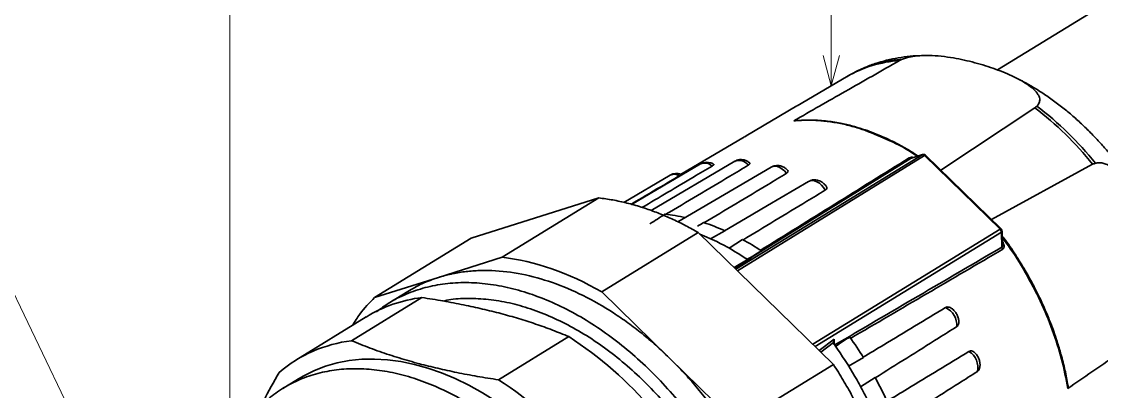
# Model space of a CAD drawing. Header units: millimetres. Extents: x 7 to 587, y 2 to 418.
# Drawn here: x 353 to 422, y 307.1 to 330.8 of the extents above; entities that cross this region are included whole.
import ezdxf

# ---------------------------------------------------------------- set-up
doc = ezdxf.new("R2010")
doc.units = ezdxf.units.MM
doc.layers.add('GR01_01', color=7, linetype='Continuous')

# ---------------------------------------------------------------- blocks, each defined once
blk = doc.blocks.new('BLKF044')
at = {"layer": 'GR01_01', "color": 3, "linetype": 'Continuous', "lineweight": 35}
for p, q in [((373.19, 308.926), (373.962, 309.072)), ((373.962, 309.072), (374.757, 309.154)), ((374.757, 309.154), (375.574, 309.171)), ((375.574, 309.171), (376.409, 309.122)), ((376.409, 309.122), (377.258, 309.009)), ((371.051, 308.105), (371.732, 308.441)), ((371.732, 308.441), (372.446, 308.715)), ((372.446, 308.715), (373.19, 308.926)), ((377.258, 309.009), (378.119, 308.831)), ((378.119, 308.831), (378.987, 308.589)), ((378.987, 308.589), (379.86, 308.285)), ((370.724, 307.914), (371.051, 308.105)), ((379.86, 308.285), (380.734, 307.919)), ((380.734, 307.919), (381.605, 307.492)), ((381.605, 307.492), (382.471, 307.008)), ((382.471, 307.008), (383.327, 306.466)), ((383.327, 306.466), (384.17, 305.87)), ((384.17, 305.87), (384.997, 305.222)), ((384.997, 305.222), (385.805, 304.525)), ((385.805, 304.525), (386.591, 303.781)), ((386.591, 303.781), (387.351, 302.993)), ((387.351, 302.993), (388.082, 302.164)), ((388.082, 302.164), (388.782, 301.297)), ((388.782, 301.297), (389.447, 300.397)), ((389.447, 300.397), (390.076, 299.466)), ((390.076, 299.466), (390.665, 298.508)), ((390.665, 298.508), (391.213, 297.528)), ((391.213, 297.528), (391.717, 296.528)), ((391.717, 296.528), (392.175, 295.513)), ((392.175, 295.513), (392.585, 294.486)), ((392.585, 294.486), (392.946, 293.453)), ((392.946, 293.453), (393.257, 292.416)), ((393.257, 292.416), (393.516, 291.381)), ((393.516, 291.381), (393.721, 290.35)), ((393.721, 290.35), (393.873, 289.329)), ((393.873, 289.329), (393.971, 288.321)), ((393.971, 288.321), (394.013, 287.33)), ((394.013, 287.33), (394.001, 286.36)), ((394.001, 286.36), (393.935, 285.415)), ((393.935, 285.415), (393.813, 284.498)), ((393.813, 284.498), (393.638, 283.614)), ((393.638, 283.614), (393.409, 282.766)), ((393.409, 282.766), (393.127, 281.956)), ((393.127, 281.956), (392.794, 281.189)), ((392.794, 281.189), (392.411, 280.468)), ((392.411, 280.468), (391.98, 279.794)), ((391.98, 279.794), (391.502, 279.171)), ((391.502, 279.171), (390.978, 278.602)), ((390.412, 278.088), (389.805, 277.631)), ((390.978, 278.602), (390.412, 278.088)), ((389.805, 277.631), (389.487, 277.425))]:
    blk.add_line(p, q, dxfattribs=at)
blk = doc.blocks.new('BLKF054')
at = {"layer": 'GR01_01', "color": 3, "linetype": 'Continuous', "lineweight": 35}
for p, q in [((403.398, 320.571), (403.29, 320.526)), ((403.538, 320.588), (403.398, 320.571)), ((403.688, 320.567), (403.538, 320.588)), ((403.843, 320.509), (403.688, 320.567)), ((403.995, 320.415), (403.843, 320.509)), ((404.138, 320.291), (403.995, 320.415)), ((404.265, 320.142), (404.138, 320.291)), ((404.371, 319.973), (404.265, 320.142))]:
    blk.add_line(p, q, dxfattribs=at)
blk = doc.blocks.new('BLKF056')
at = {"layer": 'GR01_01', "color": 3, "linetype": 'Continuous', "lineweight": 35}
for p, q in [((401.03, 321.489), (400.914, 321.441)), ((401.171, 321.504), (401.03, 321.489)), ((401.322, 321.48), (401.171, 321.504)), ((401.476, 321.42), (401.322, 321.48)), ((401.628, 321.324), (401.476, 321.42)), ((401.77, 321.198), (401.628, 321.324)), ((401.896, 321.047), (401.77, 321.198))]:
    blk.add_line(p, q, dxfattribs=at)
blk = doc.blocks.new('BLKF057')
at = {"layer": 'GR01_01', "color": 3, "linetype": 'Continuous', "lineweight": 35}
for p, q in [((415.559, 317.486), (415.535, 317.473)), ((415.578, 317.494), (415.559, 317.486)), ((415.593, 317.495), (415.578, 317.494)), ((415.604, 317.491), (415.593, 317.495)), ((415.604, 317.491), (415.604, 317.491))]:
    blk.add_line(p, q, dxfattribs=at)
blk = doc.blocks.new('BLKF058')
at = {"layer": 'GR01_01', "color": 3, "linetype": 'Continuous', "lineweight": 35}
for p, q in [((410.741, 322.191), (410.718, 322.179)), ((410.761, 322.199), (410.741, 322.191)), ((410.776, 322.2), (410.761, 322.199)), ((410.786, 322.197), (410.776, 322.2)), ((410.787, 322.196), (410.786, 322.197))]:
    blk.add_line(p, q, dxfattribs=at)
blk = doc.blocks.new('FXTIP_ARROW_S')
at = {"color": 0, "linetype": 'Continuous', "lineweight": -2}
for q in [(-1, 0), (-0.966, 0.259), (-0.966, -0.259)]:
    blk.add_line((0, 0), q, dxfattribs=at)

msp = doc.modelspace()

# ---------------------------------------------------------------- linework, layer by layer
at = {"layer": 'GR01_01', "color": 4, "linetype": 'Continuous', "lineweight": 13}
for p, q in [((366.34, 286.49), (366.34, 348.262)), ((404.752, 326.648), (404.752, 348.262)), ((366.334, 284.641), (350.666, 317.24))]:
    msp.add_line(p, q, dxfattribs=at)
at = {"layer": 'GR01_01', "color": 3, "linetype": 'Continuous', "lineweight": 35}
for p, q in [((441.943, 344.006), (415.382, 327.66)), ((410.854, 328.582), (410.79, 328.584)), ((405.737, 327.228), (402.582, 325.37)), ((406.473, 327.619), (406.377, 327.573)), ((406.428, 327.593), (406.379, 327.571)), ((402.561, 325.356), (399.311, 323.442)), ((417.752, 325.241), (411.752, 321.253)), ((399.219, 323.388), (395.131, 320.98)), ((399.311, 323.442), (399.224, 323.38)), ((398.661, 314.909), (410.563, 322.233)), ((398.755, 314.817), (410.718, 322.179)), ((409.851, 322.008), (410.563, 322.233)), ((410.589, 322.244), (409.88, 322.02)), ((410.563, 322.233), (410.588, 322.24)), ((410.718, 322.179), (415.535, 317.473)), ((410.786, 322.195), (410.746, 322.227)), ((415.604, 317.491), (410.787, 322.196)), ((396.41, 321.645), (392.001, 319.048)), ((398.591, 321.819), (393.239, 318.668)), ((399.47, 315.553), (409.851, 322.008)), ((414.982, 318.099), (421.454, 321.624)), ((394.456, 320.925), (391.511, 319.191)), ((400.914, 321.441), (394.959, 317.935)), ((403.29, 320.526), (400.673, 318.985)), ((381.747, 316.899), (389.904, 319.474)), ((389.904, 319.474), (383.736, 315.678)), ((399.266, 318.156), (400.671, 318.983)), ((397.924, 317.366), (399.266, 318.156)), ((397.947, 317.378), (397.049, 316.85)), ((415.535, 317.473), (403.572, 310.112)), ((415.702, 316.48), (415.664, 317.357)), ((381.747, 316.899), (375.579, 313.104)), ((390.088, 313.462), (396.256, 317.258)), ((396.256, 317.258), (404.889, 308.825)), ((396.366, 317.151), (397.433, 316.681)), ((398.226, 316.256), (399.087, 316.813)), ((415.62, 317.294), (403.718, 309.97)), ((415.661, 316.334), (415.62, 317.294)), ((379.657, 314.391), (383.736, 315.678)), ((399.445, 315.553), (398.543, 315.024)), ((399.668, 315.587), (398.605, 314.964)), ((375.579, 313.104), (379.657, 314.391)), ((377.703, 313.5), (376.442, 312.724)), ((390.088, 313.462), (394.405, 309.246)), ((378.596, 313.105), (374.109, 310.344)), ((375.035, 311.859), (370.548, 309.097)), ((387.98, 310.603), (383.492, 307.841)), ((403.979, 309.715), (404.932, 310.445)), ((404.085, 309.611), (404.895, 310.231)), ((404.932, 310.445), (404.947, 310.094)), ((394.405, 309.246), (398.721, 305.03)), ((406.815, 309.265), (405.86, 308.715)), ((404.889, 308.825), (398.721, 305.03)), ((370.724, 307.914), (369.717, 307.295)), ((406.627, 307.385), (407.555, 307.994))]:
    msp.add_line(p, q, dxfattribs=at)
for centre, radius, start, end in [((409.612, 320.562), 7.71, 93.73893, 120.17234), ((409.795, 320.577), 7.786, 93.64096, 115.25406), ((404.805, 308.282), 21.336, 38.70792, 52.64088), ((404.978, 308.388), 21.317, 38.62208, 52.72672), ((410.594, 322.072), 0.164, 40.59942, 100.93531), ((396.683, 321.056), 0.649, 44.85856, 114.83965), ((398.859, 321.131), 0.739, 36.25595, 111.27785), ((409.816, 322.147), 0.143, 234.99661, 284.25203), ((394.721, 320.413), 0.576, 55.50422, 117.35493), ((415.342, 317.273), 0.278, 4.19571, 46.01957), ((379.729, 304.157), 9.019, 97.21418, 121.36369), ((411.505, 311.325), 1.268, 356.25858, 64.128), ((374.887, 290.292), 24.165, 40.29103, 57.19293), ((375.2, 301.535), 8.876, 97.05937, 130.15157), ((412.898, 308.633), 1.219, 347.61157, 57.43842), ((370.4, 287.531), 24.165, 40.29103, 57.19293)]:
    msp.add_arc(centre, radius, start, end, dxfattribs=at)
for points, knots in [([(410.391, 328.569), (410.258, 328.565), (409.867, 328.554), (409.226, 328.473), (408.472, 328.331), (407.736, 328.128), (407.094, 327.903), (406.708, 327.723), (406.553, 327.65)], [0, 0, 0, 0, 0.099377, 0.292607, 0.485229, 0.677475, 0.869657, 1, 1, 1, 1]), ([(409.3, 328.347), (409.34, 328.364), (409.422, 328.396), (409.557, 328.438), (409.701, 328.476), (409.856, 328.508), (410.089, 328.545), (410.414, 328.577), (410.939, 328.592), (411.608, 328.559), (412.603, 328.434), (413.799, 328.176), (415.104, 327.781), (416.299, 327.304), (417.155, 326.845), (417.691, 326.436), (417.944, 326.148), (418.057, 325.91), (418.084, 325.739), (418.058, 325.592), (417.998, 325.466), (417.925, 325.389), (417.888, 325.351)], [0, 0, 0, 0, 0.012007, 0.024188, 0.036648, 0.049484, 0.062783, 0.093218, 0.125989, 0.185588, 0.251514, 0.371803, 0.499843, 0.628293, 0.74895, 0.814681, 0.874128, 0.90692, 0.937319, 0.959157, 0.979902, 1, 1, 1, 1]), ([(402.353, 324.402), (403.452, 325.03), (405.701, 326.316), (407.956, 327.6), (409.109, 328.256)], [0, 0, 0, 0, 0.488745, 1, 1, 1, 1]), ([(409.109, 328.256), (409.138, 328.272), (409.198, 328.304), (409.266, 328.333), (409.3, 328.347)], [0, 0, 0, 0, 0.498005, 1, 1, 1, 1]), ([(406.475, 327.614), (406.417, 327.588), (406.162, 327.476), (405.923, 327.334), (405.739, 327.224)], [0, 0, 0, 0, 0.229111, 1, 1, 1, 1]), ([(424.285, 319.857), (424.103, 320.144), (423.846, 320.549), (423.44, 321.131), (423.08, 321.622), (422.632, 322.191), (422.142, 322.772), (421.608, 323.358), (421.036, 323.938), (420.431, 324.505), (419.794, 325.051), (419.13, 325.571), (418.441, 326.062), (417.728, 326.515), (417.17, 326.842), (416.847, 327.003), (416.772, 327.04)], [0, 0, 0, 0, 0.094176, 0.132752, 0.196714, 0.263147, 0.334418, 0.408791, 0.485573, 0.564217, 0.644338, 0.725652, 0.807939, 0.891024, 0.974748, 1, 1, 1, 1]), ([(417.888, 325.351), (417.868, 325.332), (417.828, 325.294), (417.777, 325.258), (417.752, 325.241)], [0, 0, 0, 0, 0.501995, 1, 1, 1, 1]), ([(406.933, 323.787), (406.791, 323.835), (406.506, 323.931), (406.08, 324.055), (405.655, 324.163), (405.232, 324.254), (404.81, 324.328), (404.391, 324.385), (403.975, 324.424), (403.562, 324.446), (403.154, 324.45), (402.75, 324.437), (402.485, 324.414), (402.353, 324.402)], [0, 0, 0, 0, 0.089905, 0.180011, 0.270317, 0.360825, 0.451533, 0.542442, 0.633552, 0.724863, 0.816374, 0.908087, 1, 1, 1, 1]), ([(402.471, 324.411), (402.451, 324.412), (402.421, 324.414), (402.379, 324.41), (402.361, 324.403), (402.353, 324.401)], [0, 0, 0, 0, 0.485484, 0.763241, 1, 1, 1, 1]), ([(410.3, 322.153), (410.149, 322.253), (409.744, 322.52), (409.116, 322.869), (408.468, 323.198), (407.934, 323.439), (407.434, 323.644), (406.88, 323.846), (406.203, 324.057), (405.398, 324.254), (404.474, 324.403), (403.474, 324.479), (402.807, 324.431), (402.471, 324.407)], [0, 0, 0, 0, 0.058126, 0.1559, 0.237249, 0.302167, 0.356504, 0.42472, 0.509518, 0.610903, 0.728883, 0.863463, 1, 1, 1, 1]), ([(410.245, 322.136), (410.189, 322.175), (409.622, 322.577), (408.508, 323.162), (407.456, 323.579), (406.933, 323.787)], [0, 0, 0, 0, 0.05217, 0.52801, 1, 1, 1, 1]), ([(410.746, 322.227), (410.721, 322.238), (410.686, 322.253), (410.629, 322.254), (410.587, 322.247), (410.562, 322.232), (410.553, 322.226)], [0, 0, 0, 0, 0.389544, 0.559234, 0.843352, 1, 1, 1, 1]), ([(397.143, 321.514), (396.748, 321.28), (395.254, 320.394), (393.76, 319.508), (392.66, 318.856)], [0, 0, 0, 0, 0.264226, 1, 1, 1, 1]), ([(399.455, 321.568), (399.062, 321.333), (398.669, 321.098), (398.276, 320.864), (396.902, 320.044), (395.528, 319.224), (394.153, 318.404)], [0, 0, 0, 0, 0.000939866, 0.000939866, 0.000939866, 0.004222944, 0.004222944, 0.004222944, 0.004222944]), ([(397.233, 321.633), (397.228, 321.636), (397.161, 321.681), (397.016, 321.731), (396.805, 321.76), (396.597, 321.736), (396.475, 321.676), (396.415, 321.646)], [0, 0, 0, 0, 0.021764, 0.278495, 0.525958, 0.768878, 1, 1, 1, 1]), ([(397.232, 321.63), (397.236, 321.629), (397.258, 321.625), (397.248, 321.594), (397.205, 321.553), (397.157, 321.523), (397.143, 321.514)], [0, 0, 0, 0, 0.09743, 0.4682152, 0.8406903, 1, 1, 1, 1]), ([(399.518, 321.738), (399.459, 321.778), (399.339, 321.859), (399.133, 321.921), (398.921, 321.931), (398.734, 321.897), (398.635, 321.837), (398.595, 321.813)], [0, 0, 0, 0, 0.214004, 0.434382, 0.648111, 0.858894, 1, 1, 1, 1]), ([(399.516, 321.734), (399.527, 321.728), (399.56, 321.708), (399.558, 321.659), (399.517, 321.607), (399.47, 321.577), (399.455, 321.568)], [0, 0, 0, 0, 0.181115, 0.517522, 0.855469, 1, 1, 1, 1]), ([(401.938, 321.274), (401.883, 321.324), (401.772, 321.423), (401.571, 321.513), (401.358, 321.556), (401.149, 321.538), (400.995, 321.496), (400.926, 321.444), (400.913, 321.434)], [0, 0, 0, 0, 0.193708, 0.392262, 0.583371, 0.770223, 0.955585, 1, 1, 1, 1]), ([(409.734, 322.031), (409.755, 322.041), (409.796, 322.062), (409.877, 322.075), (409.951, 322.074), (409.997, 322.065), (410.012, 322.062)], [0, 0, 0, 0, 0.287206, 0.564613, 0.855336, 1, 1, 1, 1]), ([(409.851, 322.008), (409.856, 322.011), (409.864, 322.015), (409.875, 322.019), (409.88, 322.02)], [0, 0, 0, 0, 0.589783, 1, 1, 1, 1]), ([(421.454, 321.624), (421.483, 321.639), (421.541, 321.667), (421.602, 321.685), (421.633, 321.694)], [0, 0, 0, 0, 0.498005, 1, 1, 1, 1]), ([(421.633, 321.694), (421.669, 321.703), (421.742, 321.721), (421.858, 321.729), (421.978, 321.723), (422.103, 321.701), (422.286, 321.65), (422.531, 321.541), (422.91, 321.297), (423.368, 320.892), (424.013, 320.146), (424.736, 319.063), (425.475, 317.652), (426.092, 316.169), (426.482, 314.875), (426.667, 313.847), (426.71, 313.187), (426.677, 312.691), (426.615, 312.364), (426.527, 312.106), (426.425, 311.905), (426.336, 311.801), (426.293, 311.75)], [0, 0, 0, 0, 0.012007, 0.024188, 0.036648, 0.049484, 0.062783, 0.093218, 0.125989, 0.185588, 0.251514, 0.371803, 0.499843, 0.628293, 0.74895, 0.814681, 0.874128, 0.90692, 0.937319, 0.959157, 0.979902, 1, 1, 1, 1]), ([(395.047, 320.888), (394.651, 320.655), (393.619, 320.046), (392.588, 319.437), (391.952, 319.062)], [0, 0, 0, 0, 0.384073, 1, 1, 1, 1]), ([(395.164, 320.966), (395.145, 320.974), (395.062, 321.013), (394.899, 321.038), (394.691, 321.022), (394.538, 320.98), (394.471, 320.93), (394.459, 320.921)], [0, 0, 0, 0, 0.08286, 0.373805, 0.658002, 0.939949, 1, 1, 1, 1]), ([(395.163, 320.969), (395.163, 320.966), (395.162, 320.96), (395.11, 320.926), (395.062, 320.897), (395.047, 320.888)], [0, 0, 0, 0, 0.393002, 0.818167, 1, 1, 1, 1]), ([(401.896, 321.047), (401.504, 320.812), (401.112, 320.576), (400.721, 320.34), (399.352, 319.517), (397.983, 318.694), (396.613, 317.871)], [0, 0, 0, 0, 0.000939866, 0.000939866, 0.000939866, 0.00422294, 0.00422294, 0.00422294, 0.00422294]), ([(401.936, 321.274), (401.954, 321.258), (401.994, 321.221), (401.997, 321.15), (401.957, 321.088), (401.91, 321.057), (401.896, 321.047)], [0, 0, 0, 0, 0.235507, 0.549569, 0.865062, 1, 1, 1, 1]), ([(404.403, 320.261), (404.36, 320.311), (404.267, 320.421), (404.084, 320.54), (403.877, 320.618), (403.664, 320.64), (403.448, 320.609), (403.32, 320.539), (403.253, 320.503)], [0, 0, 0, 0, 0.150181, 0.327231, 0.497514, 0.662078, 0.82386, 1, 1, 1, 1]), ([(404.403, 320.261), (404.424, 320.235), (404.468, 320.178), (404.473, 320.086), (404.432, 320.015), (404.385, 319.983), (404.371, 319.973)], [0, 0, 0, 0, 0.266975, 0.56811, 0.870623, 1, 1, 1, 1]), ([(389.904, 319.474), (390.052, 319.456), (390.348, 319.419), (390.796, 319.345), (391.245, 319.256), (391.697, 319.151), (392.151, 319.03), (392.606, 318.893), (393.178, 318.703), (393.864, 318.444), (394.664, 318.096), (395.463, 317.705), (395.991, 317.407), (396.256, 317.258)], [0, 0, 0, 0, 0.07157, 0.14299, 0.214323, 0.28563, 0.356974, 0.428416, 0.500018, 0.625155, 0.749976, 0.874813, 1, 1, 1, 1]), ([(404.371, 319.973), (403.981, 319.736), (403.59, 319.499), (403.2, 319.262), (401.836, 318.435), (400.471, 317.607), (399.107, 316.78)], [0, 0, 0, 0, 0.000939866, 0.000939866, 0.000939866, 0.004222944, 0.004222944, 0.004222944, 0.004222944]), ([(415.661, 317.356), (415.662, 317.365), (415.663, 317.396), (415.643, 317.44), (415.621, 317.477), (415.606, 317.488), (415.603, 317.49)], [0, 0, 0, 0, 0.167774, 0.615768, 0.939625, 1, 1, 1, 1]), ([(415.662, 317.356), (415.661, 317.347), (415.661, 317.324), (415.635, 317.305), (415.62, 317.294)], [0, 0, 0, 0, 0.439456, 1, 1, 1, 1]), ([(419.873, 307.492), (419.815, 307.815), (419.696, 308.472), (419.454, 309.41), (419.207, 310.236), (418.988, 310.877), (418.806, 311.37), (418.642, 311.787), (418.47, 312.2), (418.252, 312.696), (417.972, 313.293), (417.598, 314.028), (417.122, 314.884), (416.509, 315.866), (416.018, 316.605), (415.711, 316.994), (415.678, 317.035)], [0, 0, 0, 0, 0.098725, 0.200599, 0.283937, 0.348738, 0.395009, 0.434027, 0.476231, 0.521621, 0.587096, 0.661741, 0.752852, 0.860653, 0.985141, 1, 1, 1, 1]), ([(419.872, 307.291), (419.75, 307.913), (419.507, 309.157), (418.9, 311.04), (418.13, 312.899), (417.179, 314.699), (416.356, 316.049), (415.813, 316.75), (415.683, 316.917)], [0, 0, 0, 0, 0.188173, 0.376349, 0.564527, 0.752697, 0.940874, 1, 1, 1, 1]), ([(415.693, 316.697), (415.707, 316.675), (415.755, 316.602), (415.788, 316.488), (415.803, 316.375), (415.793, 316.297), (415.763, 316.234), (415.728, 316.207), (415.71, 316.194)], [0, 0, 0, 0, 0.124287, 0.415122, 0.576161, 0.7201, 0.857544, 1, 1, 1, 1]), ([(400.296, 316.087), (400.1, 315.969), (399.806, 315.792), (399.5, 315.623), (399.398, 315.567)], [0, 0, 0, 0, 0.666806, 1, 1, 1, 1]), ([(415.701, 316.48), (415.702, 316.455), (415.703, 316.412), (415.69, 316.367), (415.675, 316.343), (415.666, 316.337), (415.661, 316.334)], [0, 0, 0, 0, 0.424052, 0.741873, 0.87533, 1, 1, 1, 1]), ([(399.445, 315.553), (399.424, 315.558), (399.38, 315.568), (399.317, 315.594), (399.281, 315.616), (399.262, 315.627)], [0, 0, 0, 0, 0.323304, 0.652341, 1, 1, 1, 1]), ([(399.668, 315.587), (399.643, 315.577), (399.598, 315.559), (399.534, 315.55), (399.484, 315.548), (399.456, 315.552), (399.445, 315.553)], [0, 0, 0, 0, 0.350429, 0.635853, 0.852423, 1, 1, 1, 1]), ([(379.657, 314.391), (379.792, 314.431), (380.06, 314.512), (380.471, 314.611), (380.889, 314.693), (381.314, 314.756), (381.745, 314.801), (382.182, 314.828), (382.627, 314.838), (383.546, 314.819), (384.974, 314.649), (386.932, 314.111), (388.902, 313.279), (390.516, 312.352), (391.765, 311.494), (392.667, 310.802), (393.551, 310.058), (394.12, 309.517), (394.405, 309.246)], [0, 0, 0, 0, 0.030823, 0.061552, 0.092219, 0.122855, 0.153494, 0.184165, 0.214902, 0.245736, 0.37285, 0.500016, 0.62713, 0.754295, 0.81584, 0.877135, 0.938436, 1, 1, 1, 1]), ([(375.708, 312.198), (375.962, 312.389), (376.552, 312.833), (377.592, 313.348), (378.796, 313.764), (380.077, 314.009), (381.417, 314.088), (382.806, 313.997), (384.23, 313.739), (385.674, 313.314), (387.125, 312.728), (388.57, 311.987), (389.993, 311.096), (391.382, 310.066), (392.723, 308.905), (394.003, 307.625), (395.209, 306.238), (396.331, 304.758), (397.357, 303.199), (398.278, 301.576), (399.084, 299.904), (399.768, 298.2), (400.324, 296.48), (400.745, 294.761), (401.028, 293.058), (401.17, 291.39), (401.17, 289.771), (401.028, 288.217), (400.745, 286.743), (400.323, 285.364), (399.768, 284.092), (399.084, 282.941), (398.278, 281.919), (397.355, 281.044), (396.452, 280.378), (395.82, 280.074), (395.568, 279.953)], [0, 0, 0, 0, 0.022666, 0.052584, 0.082502, 0.112421, 0.142339, 0.172257, 0.202176, 0.232094, 0.262013, 0.291931, 0.321849, 0.351768, 0.381686, 0.411604, 0.441523, 0.471441, 0.501359, 0.531278, 0.561196, 0.591115, 0.621033, 0.650951, 0.68087, 0.710788, 0.740706, 0.770625, 0.800543, 0.830461, 0.86038, 0.890298, 0.920217, 0.950135, 0.980053, 1, 1, 1, 1]), ([(377.703, 313.494), (377.999, 313.667), (378.617, 314.028), (379.301, 314.267), (379.657, 314.391)], [0, 0, 0, 0, 0.4790795, 1, 1, 1, 1]), ([(374.165, 311.323), (374.317, 311.568), (374.729, 312.229), (375.25, 312.766), (375.579, 313.104)], [0, 0, 0, 0, 0.370194, 1, 1, 1, 1]), ([(378.596, 313.105), (378.827, 313.07), (379.284, 312.999), (379.958, 312.884), (380.618, 312.764), (381.466, 312.598), (382.487, 312.375), (383.659, 312.082), (384.787, 311.762), (385.882, 311.409), (386.954, 311.025), (387.636, 310.744), (387.98, 310.603)], [0, 0, 0, 0, 0.064853, 0.129027, 0.192733, 0.25619, 0.378371, 0.500008, 0.621629, 0.743826, 0.870972, 1, 1, 1, 1]), ([(379.947, 312.875), (380.114, 312.91), (380.68, 313.029), (381.708, 313.066), (383.014, 312.988), (384.356, 312.743), (385.716, 312.343), (387.083, 311.791), (388.444, 311.093), (389.785, 310.254), (391.093, 309.283), (392.357, 308.189), (393.561, 306.982), (394.703, 305.68), (395.395, 304.74), (395.741, 304.27)], [0, 0, 0, 0, 0.033804, 0.11432, 0.194837, 0.275353, 0.355869, 0.436386, 0.516902, 0.597418, 0.677935, 0.758451, 0.838967, 0.919484, 1, 1, 1, 1]), ([(406.785, 309.28), (407.226, 309.547), (407.667, 309.813), (408.108, 310.08), (409.424, 310.875), (410.741, 311.67), (412.058, 312.465)], [0, 0, 0, 0, 0.001059541, 0.001059541, 0.001059541, 0.004222952, 0.004222952, 0.004222952, 0.004222952]), ([(412.058, 312.465), (412.093, 312.48), (412.162, 312.51), (412.287, 312.488), (412.379, 312.455), (412.421, 312.418), (412.426, 312.414)], [0, 0, 0, 0, 0.317058, 0.633487, 0.959941, 1, 1, 1, 1]), ([(412.902, 311.573), (412.902, 311.58), (412.906, 311.661), (412.868, 311.819), (412.781, 312.04), (412.635, 312.242), (412.51, 312.369), (412.431, 312.412), (412.426, 312.415)], [0, 0, 0, 0, 0.021404, 0.245102, 0.479838, 0.725637, 0.983384, 1, 1, 1, 1]), ([(412.77, 311.242), (412.383, 310.998), (411.996, 310.755), (411.609, 310.511), (410.257, 309.661), (408.905, 308.811), (407.553, 307.961)], [0, 0, 0, 0, 0.000939866, 0.000939866, 0.000939866, 0.004222944, 0.004222944, 0.004222944, 0.004222944]), ([(412.9, 311.573), (412.902, 311.56), (412.911, 311.494), (412.885, 311.384), (412.832, 311.287), (412.784, 311.252), (412.77, 311.242)], [0, 0, 0, 0, 0.090614, 0.464199, 0.839495, 1, 1, 1, 1]), ([(426.143, 311.618), (425.075, 310.878), (422.986, 309.432), (420.894, 307.994), (419.872, 307.291)], [0, 0, 0, 0, 0.511255, 1, 1, 1, 1]), ([(405.028, 309.969), (405.069, 310), (405.36, 310.218), (405.671, 310.411), (405.937, 310.577)], [0, 0, 0, 0, 0.141591, 1, 1, 1, 1]), ([(374.109, 310.344), (374.304, 310.262), (374.693, 310.101), (375.293, 309.869), (375.901, 309.648), (376.52, 309.437), (377.148, 309.237), (377.786, 309.047), (378.598, 308.822), (379.608, 308.57), (380.844, 308.302), (382.138, 308.055), (383.038, 307.913), (383.492, 307.841)], [0, 0, 0, 0, 0.0737181, 0.146595, 0.2186764, 0.2900096, 0.3606432, 0.4306276, 0.5000144, 0.6217883, 0.745534, 0.8715197, 1, 1, 1, 1]), ([(404.895, 310.231), (404.894, 310.245), (404.892, 310.283), (404.9, 310.357), (404.92, 310.413), (404.932, 310.445)], [0, 0, 0, 0, 0.212125, 0.547046, 1, 1, 1, 1]), ([(404.972, 310.05), (404.953, 310.079), (404.915, 310.137), (404.902, 310.2), (404.895, 310.231)], [0, 0, 0, 0, 0.513842, 1, 1, 1, 1]), ([(394.405, 309.246), (394.545, 309.107), (394.826, 308.829), (395.237, 308.398), (395.641, 307.957), (396.035, 307.505), (396.421, 307.042), (396.798, 306.569), (397.166, 306.085), (397.9, 305.077), (398.929, 303.485), (400.103, 301.246), (401.061, 298.937), (401.654, 297.001), (402.003, 295.476), (402.2, 294.361), (402.341, 293.256), (402.384, 292.534), (402.405, 292.173)], [0, 0, 0, 0, 0.030823, 0.061552, 0.092219, 0.122855, 0.153494, 0.184165, 0.214902, 0.245736, 0.37285, 0.500016, 0.62713, 0.754295, 0.81584, 0.877135, 0.938436, 1, 1, 1, 1]), ([(408.299, 306.458), (408.739, 306.726), (409.178, 306.994), (409.618, 307.262), (410.93, 308.062), (412.242, 308.861), (413.554, 309.66)], [0, 0, 0, 0, 0.001059526, 0.001059526, 0.001059526, 0.004222411, 0.004222411, 0.004222411, 0.004222411]), ([(413.554, 309.66), (413.588, 309.675), (413.656, 309.704), (413.771, 309.68), (413.867, 309.632), (413.914, 309.576), (413.93, 309.558)], [0, 0, 0, 0, 0.281843, 0.563126, 0.853321, 1, 1, 1, 1]), ([(414.231, 308.616), (414.238, 308.644), (414.264, 308.74), (414.257, 308.916), (414.211, 309.137), (414.106, 309.352), (414.009, 309.499), (413.939, 309.556), (413.933, 309.561)], [0, 0, 0, 0, 0.08625, 0.292051, 0.508677, 0.737356, 0.976428, 1, 1, 1, 1]), ([(365.946, 302.382), (365.964, 302.444), (366.112, 302.939), (366.512, 303.774), (367.146, 304.867), (367.909, 305.826), (368.775, 306.656), (369.742, 307.344), (370.799, 307.885), (371.936, 308.273), (373.142, 308.506), (374.405, 308.579), (375.714, 308.494), (377.055, 308.25), (378.415, 307.85), (379.783, 307.299), (381.143, 306.6), (382.484, 305.761), (383.792, 304.79), (385.056, 303.696), (386.26, 302.49), (387.402, 301.187), (388.094, 300.247), (388.44, 299.777)], [0, 0, 0, 0, 0.006985, 0.056636, 0.106287, 0.155938, 0.205588, 0.255239, 0.30489, 0.354541, 0.404191, 0.453842, 0.503493, 0.553143, 0.602794, 0.652445, 0.702096, 0.751746, 0.801397, 0.851048, 0.900699, 0.950349, 1, 1, 1, 1]), ([(404.889, 308.825), (404.996, 308.66), (405.208, 308.33), (405.514, 307.827), (405.811, 307.319), (406.096, 306.806), (406.372, 306.288), (406.636, 305.764), (406.954, 305.105), (407.311, 304.306), (407.691, 303.367), (408.037, 302.422), (408.236, 301.789), (408.335, 301.472)], [0, 0, 0, 0, 0.07157, 0.14299, 0.214323, 0.28563, 0.356974, 0.428416, 0.500018, 0.625155, 0.749976, 0.874813, 1, 1, 1, 1]), ([(414.232, 308.616), (414.225, 308.583), (414.208, 308.499), (414.151, 308.418), (414.103, 308.382), (414.089, 308.372)], [0, 0, 0, 0, 0.303014, 0.7912, 1, 1, 1, 1]), ([(368.341, 306.201), (368.391, 306.302), (368.731, 306.988), (369.134, 307.707), (369.477, 308.319)], [0, 0, 0, 0, 0.147834, 1, 1, 1, 1]), ([(406.268, 308.051), (406.358, 307.893), (406.54, 307.577), (406.798, 307.097), (407.045, 306.612), (407.281, 306.123), (407.505, 305.63), (407.645, 305.299), (407.715, 305.133)], [0, 0, 0, 0, 0.166965, 0.333572, 0.5, 0.666428, 0.833035, 1, 1, 1, 1]), ([(414.089, 308.372), (413.702, 308.126), (413.315, 307.881), (412.929, 307.636), (411.578, 306.78), (410.226, 305.924), (408.875, 305.068)], [0, 0, 0, 0, 0.000939866, 0.000939866, 0.000939866, 0.00422294, 0.00422294, 0.00422294, 0.00422294]), ([(419.871, 307.291), (419.875, 307.297), (419.885, 307.311), (419.894, 307.356), (419.893, 307.418), (419.88, 307.469), (419.875, 307.492)], [0, 0, 0, 0, 0.133218, 0.283878, 0.670207, 1, 1, 1, 1])]:
    msp.add_open_spline(points, degree=3, knots=knots, dxfattribs=at)
for points in [[(400.221, 316.113), (403.391, 318.087), (406.562, 320.059), (409.734, 322.031)], [(393.168, 317.822), (393.488, 318.025), (393.807, 318.227), (394.126, 318.43)], [(395.454, 318.214), (395.007, 318.314), (394.563, 318.386), (394.126, 318.43)], [(396.217, 317.662), (396.341, 317.742), (396.465, 317.821), (396.59, 317.901)], [(397.947, 317.378), (397.495, 317.579), (397.041, 317.754), (396.59, 317.901)], [(399.262, 315.627), (398.66, 316.024), (398.048, 316.376), (397.433, 316.681)], [(400.296, 316.087), (399.897, 316.349), (399.493, 316.592), (399.087, 316.813)], [(415.661, 316.334), (412.09, 314.241), (408.519, 312.148), (404.949, 310.054)], [(415.71, 316.194), (412.467, 314.291), (409.224, 312.389), (405.98, 310.487)], [(415.709, 316.193), (415.681, 316.235), (415.662, 316.289), (415.661, 316.334)], [(383.736, 315.678), (385.802, 315.446), (387.979, 314.686), (390.088, 313.462)], [(406.815, 309.265), (406.536, 309.712), (406.243, 310.15), (405.937, 310.577)], [(406.268, 308.051), (405.868, 308.738), (405.435, 309.407), (404.972, 310.05)], [(408.327, 306.436), (408.09, 306.962), (407.832, 307.482), (407.555, 307.994)]]:
    msp.add_open_spline(points, degree=3, dxfattribs=at)

# ---------------------------------------------------------------- block references
at = {"layer": 'GR01_01', "color": 4, "linetype": 'Continuous', "lineweight": 13, "xscale": 2, "yscale": 2, "rotation": 270}
msp.add_blockref('FXTIP_ARROW_S', (404.752, 326.648), dxfattribs=at)
at = {"layer": 'GR01_01', "color": 3, "linetype": 'Continuous', "lineweight": 35}
for name in ['BLKF058', 'BLKF056', 'BLKF054', 'BLKF057', 'BLKF044']:
    msp.add_blockref(name, (0, 0), dxfattribs=at)

doc.saveas('drawing.dxf')
